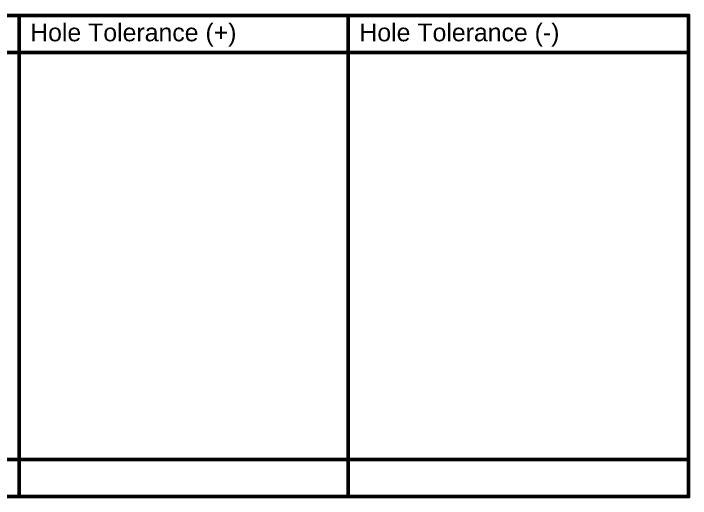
# Model space of a CAD drawing. Header units: inches. Extents: x -5 to 5258, y -4 to 5281.
# Drawn here: x 208.6 to 278.2, y 120.8 to 170.8 of the extents above; entities that cross this region are included whole.
import ezdxf

# ---------------------------------------------------------------- set-up
doc = ezdxf.new("R2010")
doc.units = ezdxf.units.IN
doc.layers.add('Drill Drawing', color=1, linetype='Continuous')
doc.styles.add('Arial', font='', dxfattribs={"height": 0.2})
doc.styles.get('Arial').set_extended_font_data('Arial')

msp = doc.modelspace()

# ---------------------------------------------------------------- linework, layer by layer
at = {"layer": 'Drill Drawing'}
for points in [[(-4.689, 170.561, 0.381, 0.381, 0), (278.035, 170.561, 0.381, 0.381, 0)], [(209.145, 121.031, 0.381, 0.381, 0), (209.145, 170.561, 0.381, 0.381, 0)], [(243.019, 121.031, 0.381, 0.381, 0), (243.019, 170.561, 0.381, 0.381, 0)], [(278.035, 121.031, 0.381, 0.381, 0), (278.035, 170.561, 0.381, 0.381, 0)], [(-4.689, 166.751, 0.381, 0.381, 0), (278.035, 166.751, 0.381, 0.381, 0)], [(-4.689, 124.841, 0.381, 0.381, 0), (278.035, 124.841, 0.381, 0.381, 0)], [(-4.689, 121.031, 0.381, 0.381, 0), (278.035, 121.031, 0.381, 0.381, 0)]]:
    msp.add_lwpolyline(points, format="xyseb", dxfattribs=at)
for points in [[(209.05, 170.561, 0.191, 0.191, 1), (209.24, 170.561, 0.191, 0.191, 1)], [(242.924, 170.561, 0.191, 0.191, 1), (243.114, 170.561, 0.191, 0.191, 1)], [(277.94, 170.561, 0.191, 0.191, 1), (278.131, 170.561, 0.191, 0.191, 1)], [(277.94, 170.561, 0.191, 0.191, 1), (278.131, 170.561, 0.191, 0.191, 1)], [(277.94, 166.751, 0.191, 0.191, 1), (278.131, 166.751, 0.191, 0.191, 1)], [(277.94, 124.841, 0.191, 0.191, 1), (278.131, 124.841, 0.191, 0.191, 1)], [(209.05, 121.031, 0.191, 0.191, 1), (209.24, 121.031, 0.191, 0.191, 1)], [(242.924, 121.031, 0.191, 0.191, 1), (243.114, 121.031, 0.191, 0.191, 1)], [(277.94, 121.031, 0.191, 0.191, 1), (278.131, 121.031, 0.191, 0.191, 1)], [(277.94, 121.031, 0.191, 0.191, 1), (278.131, 121.031, 0.191, 0.191, 1)]]:
    msp.add_lwpolyline(points, format="xyseb", close=True, dxfattribs=at)

# ---------------------------------------------------------------- texts
at = {"layer": 'Drill Drawing', "style": 'Arial'}
for s, p in [('Hole Tolerance (+)', (210.288, 167.894)), ('Hole Tolerance (-)', (244.162, 167.894))]:
    msp.add_text(s, height=1.8288, dxfattribs=at).set_placement(p)

doc.saveas('drawing.dxf')
